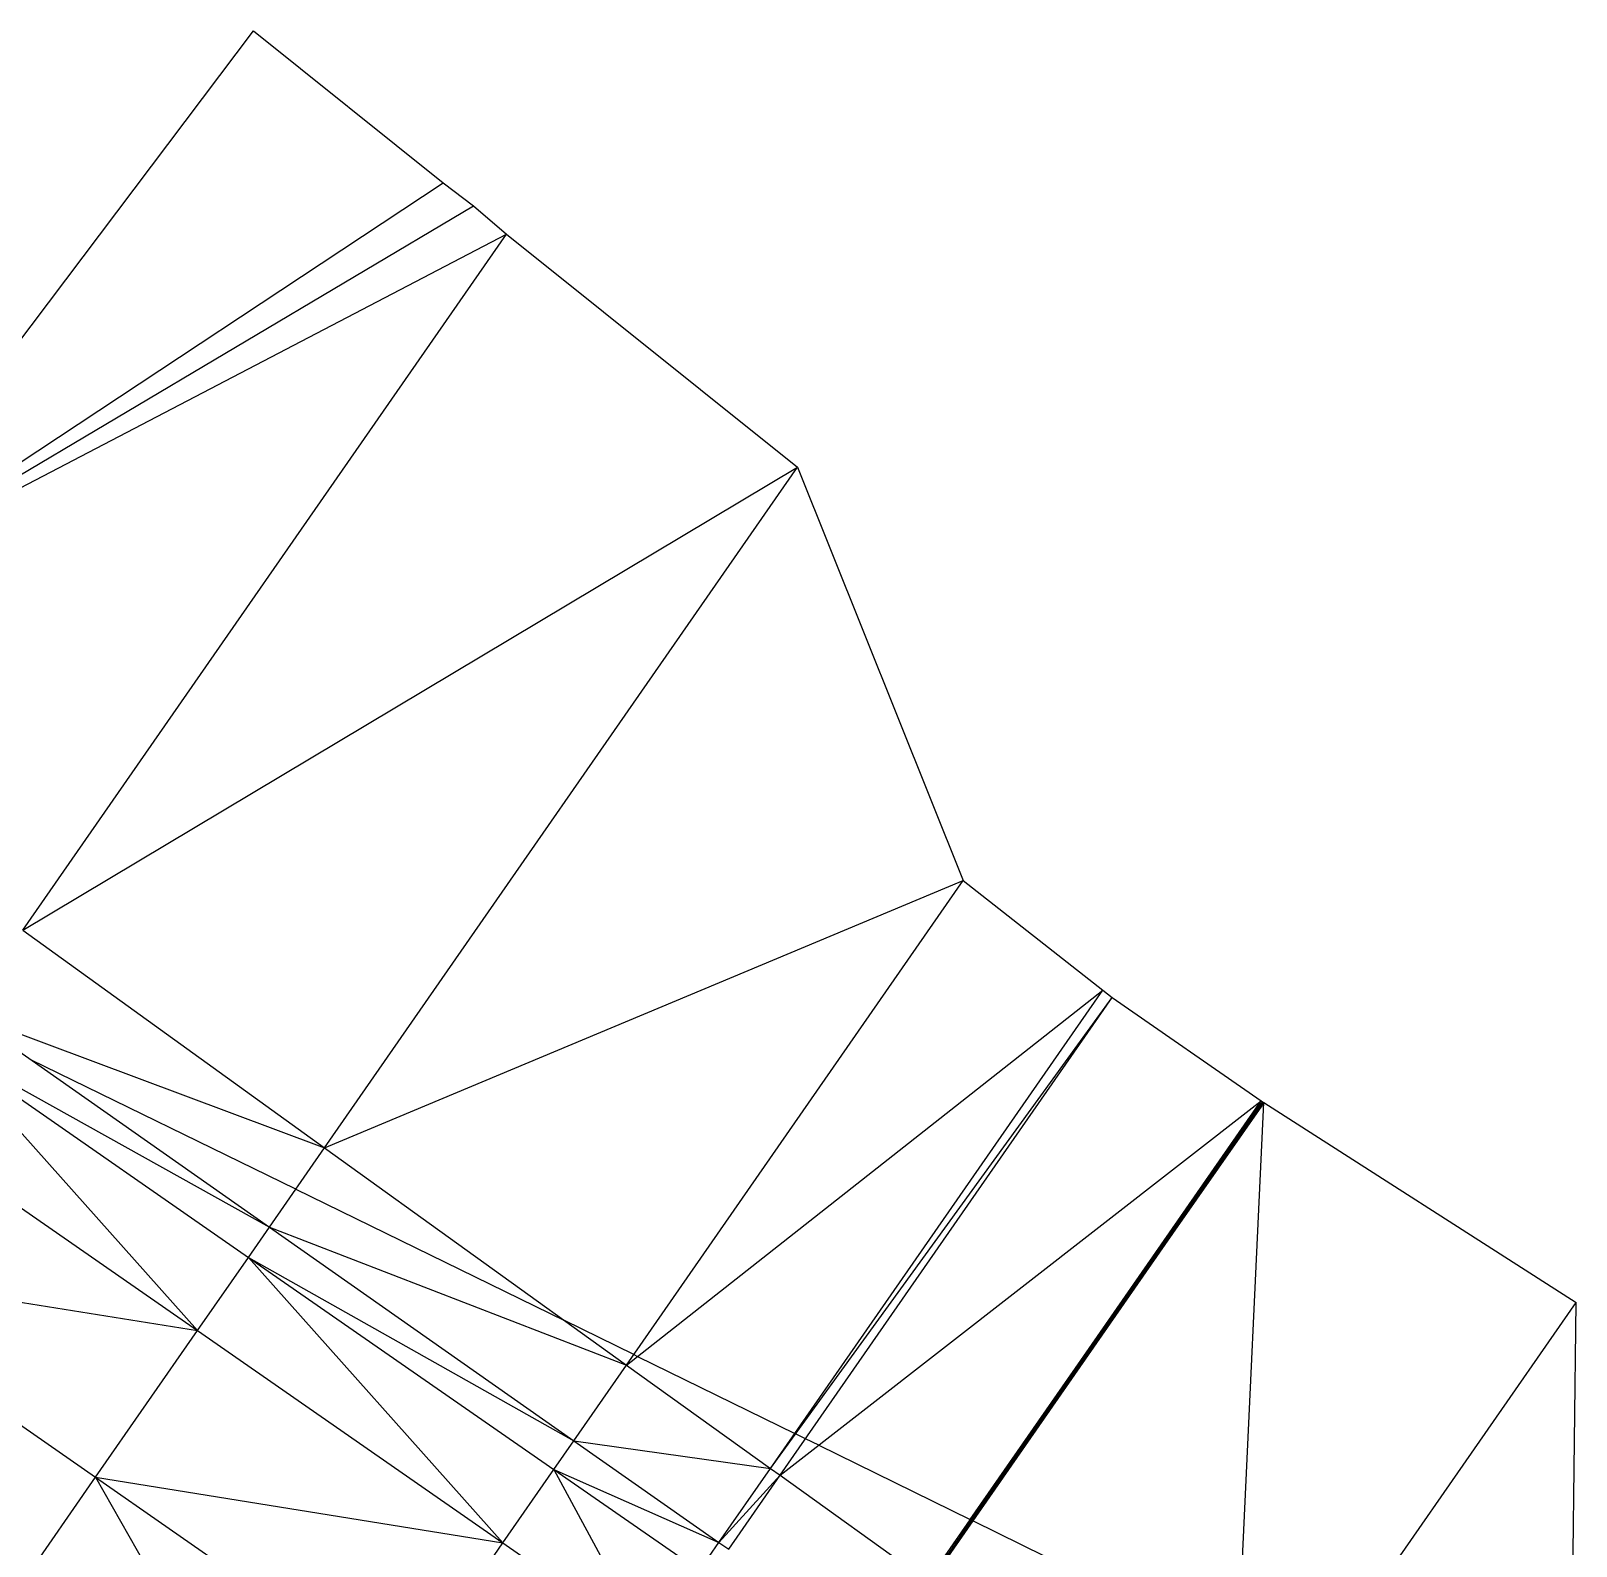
# Model space of a CAD drawing. Extents: x 2195426 to 2196998, y 328445 to 330532.
# Drawn here: x 2195743.1 to 2195846.9, y 329562.3 to 329664.2 of the extents above; entities that cross this region are included whole.
import ezdxf

# ---------------------------------------------------------------- set-up
doc = ezdxf.new("R2010")
doc.units = 0
for name, color, linetype in [('LS-CUTFILL', 5, 'CONTINUOUS'), ('LS-TIN-BOTTOM', 1, 'CONTINUOUS'), ('LS-TIN-TOP', 3, 'CONTINUOUS')]:
    doc.layers.add(name, color=color, linetype=linetype)

msp = doc.modelspace()

# ---------------------------------------------------------------- linework, layer by layer
at = {"layer": 'LS-CUTFILL'}
for p, q in [((2195743.061233, 329595.034401), (2195743.061214, 329595.03441)), ((2195760.862328, 329586.336101), (2195743.061233, 329595.034401)), ((2195803.326217, 329559.999788), (2195825.825077, 329592.204704)), ((2195806.193603, 329564.126499), (2195825.663826, 329592.147899)), ((2195825.909739, 329592.151285), (2195810.720486, 329570.409348)), ((2195760.862328, 329586.336101), (2195760.862346, 329586.336093)), ((2195760.862346, 329586.336093), (2195778.929449, 329577.507133)), ((2195778.929449, 329577.507133), (2195778.929521, 329577.507098)), ((2195783.583244, 329575.223239), (2195778.929521, 329577.507098)), ((2195783.583248, 329575.223237), (2195783.583244, 329575.223239)), ((2195783.583248, 329575.223237), (2195783.834726, 329575.099825)), ((2195783.834729, 329575.099823), (2195794.392956, 329569.917818)), ((2195794.392956, 329569.917818), (2195794.392969, 329569.917811)), ((2195794.446249, 329569.89166), (2195794.392969, 329569.917811)), ((2195794.446249, 329569.89166), (2195794.446261, 329569.891654)), ((2195795.120206, 329569.561459), (2195794.446261, 329569.891654)), ((2195795.120206, 329569.561459), (2195795.120231, 329569.561447)), ((2195796.009208, 329569.12514), (2195795.120231, 329569.561447)), ((2195796.009208, 329569.12514), (2195796.009235, 329569.125127)), ((2195796.009235, 329569.125127), (2195806.193582, 329564.126509)), ((2195803.501597, 329559.901693), (2195806.375457, 329564.037747)), ((2195806.205204, 329564.120815), (2195806.193603, 329564.126499)), ((2195806.284571, 329564.082168), (2195806.205224, 329564.120805)), ((2195806.375457, 329564.037747), (2195806.296236, 329564.076453)), ((2195806.375471, 329564.03774), (2195824.202239, 329555.288931))]:
    msp.add_line(p, q, dxfattribs=at)
at = {"layer": 'LS-TIN-BOTTOM'}
for p, q in [((2195730.0192, 329627.0445, 1181.6943), (2195758.0186, 329664.1887, 1176.9194)), ((2195758.0186, 329664.1887, 1176.9194), (2195770.7652, 329653.9854, 1177.5909)), ((2195730.0192, 329627.0445, 1181.6943), (2195770.7652, 329653.9854, 1177.5909)), ((2195770.7652, 329653.9854, 1177.5909), (2195772.8079, 329652.42, 1177.7047)), ((2195730.0192, 329627.0445, 1181.6943), (2195772.8079, 329652.42, 1177.7047)), ((2195772.8079, 329652.42, 1177.7047), (2195775.0222, 329650.5274, 1177.851)), ((2195730.0192, 329627.0445, 1181.6943), (2195775.0222, 329650.5274, 1177.851)), ((2195742.5202, 329603.7509, 1189.243), (2195775.0222, 329650.5274, 1177.851)), ((2195775.0222, 329650.5274, 1177.851), (2195794.586, 329634.8709, 1178.9506)), ((2195742.5202, 329603.7509, 1189.243), (2195794.586, 329634.8709, 1178.9506)), ((2195762.7935, 329589.1154, 1190.0939), (2195794.586, 329634.8709, 1178.9506)), ((2195794.586, 329634.8709, 1178.9506), (2195805.7157, 329607.076, 1183.0064)), ((2195762.7935, 329589.1154, 1190.0939), (2195805.7157, 329607.076, 1183.0064)), ((2195783.0903, 329574.5138, 1190.9366), (2195805.7157, 329607.076, 1183.0064)), ((2195805.7157, 329607.076, 1183.0064), (2195815.0896, 329599.7042, 1183.5097)), ((2195742.5202, 329603.7509, 1189.243), (2195762.7935, 329589.1154, 1190.0939)), ((2195783.0903, 329574.5138, 1190.9366), (2195815.0896, 329599.7042, 1183.5097)), ((2195792.7626, 329567.5714, 1191.3354), (2195815.0896, 329599.7042, 1183.5097)), ((2195815.0896, 329599.7042, 1183.5097), (2195815.7287, 329599.221, 1183.5405)), ((2195792.7626, 329567.5714, 1191.3354), (2195815.7287, 329599.221, 1183.5405)), ((2195793.4132, 329567.1047, 1191.3621), (2195815.7287, 329599.221, 1183.5405)), ((2195815.7287, 329599.221, 1183.5405), (2195825.7495, 329592.2712, 1183.9096)), ((2195738.627, 329598.1479, 1190.5934), (2195759.0874, 329583.7816, 1191.3796)), ((2195738.627, 329598.1479, 1190.5934), (2195762.7935, 329589.1154, 1190.0939)), ((2195737.1495, 329596.0214, 1191.1061), (2195754.2563, 329576.8288, 1192.0915)), ((2195737.1495, 329596.0214, 1191.1061), (2195757.68, 329581.7561, 1191.868)), ((2195737.1495, 329596.0214, 1191.1061), (2195759.0874, 329583.7816, 1191.3796)), ((2195793.4132, 329567.1047, 1191.3621), (2195825.7495, 329592.2712, 1183.9096)), ((2195803.3262, 329559.9998, 1191.769), (2195825.7495, 329592.2712, 1183.9096)), ((2195803.3262, 329559.9998, 1191.769), (2195825.8323, 329592.2151, 1183.9124)), ((2195803.4075, 329559.9415, 1191.7723), (2195825.8323, 329592.2151, 1183.9124)), ((2195803.4075, 329559.9415, 1191.7723), (2195825.9151, 329592.159, 1183.9152)), ((2195803.4888, 329559.8833, 1191.7756), (2195825.9151, 329592.159, 1183.9152)), ((2195823.7426, 329545.395, 1192.6018), (2195825.9151, 329592.159, 1183.9152)), ((2195825.7495, 329592.2712, 1183.9096), (2195825.8323, 329592.2151, 1183.9124)), ((2195825.8323, 329592.2151, 1183.9124), (2195825.9151, 329592.159, 1183.9152)), ((2195825.9151, 329592.159, 1183.9152), (2195846.9031, 329578.7273, 1184.484)), ((2195733.7258, 329591.0941, 1191.3829), (2195754.2563, 329576.8288, 1192.0915)), ((2195759.0874, 329583.7816, 1191.3796), (2195762.7935, 329589.1154, 1190.0939)), ((2195762.7935, 329589.1154, 1190.0939), (2195783.0903, 329574.5138, 1190.9366)), ((2195757.68, 329581.7561, 1191.868), (2195759.0874, 329583.7816, 1191.3796)), ((2195759.0874, 329583.7816, 1191.3796), (2195779.554, 329569.4244, 1192.1636)), ((2195759.0874, 329583.7816, 1191.3796), (2195783.0903, 329574.5138, 1190.9366)), ((2195754.2563, 329576.8288, 1192.0915), (2195757.68, 329581.7561, 1191.868)), ((2195757.68, 329581.7561, 1191.868), (2195774.7868, 329562.5634, 1192.8)), ((2195757.68, 329581.7561, 1191.868), (2195779.554, 329569.4244, 1192.1636)), ((2195757.68, 329581.7561, 1191.868), (2195778.2104, 329567.4908, 1192.6298)), ((2195726.8784, 329581.2394, 1191.6476), (2195754.2563, 329576.8288, 1192.0915)), ((2195726.8784, 329581.2394, 1191.6476), (2195747.4089, 329566.974, 1192.2499)), ((2195823.7426, 329545.395, 1192.6018), (2195846.9031, 329578.7273, 1184.484)), ((2195846.3855, 329534.1698, 1193.4359), (2195846.9031, 329578.7273, 1184.484)), ((2195747.4089, 329566.974, 1192.2499), (2195754.2563, 329576.8288, 1192.0915)), ((2195754.2563, 329576.8288, 1192.0915), (2195774.7868, 329562.5634, 1192.8)), ((2195779.554, 329569.4244, 1192.1636), (2195783.0903, 329574.5138, 1190.9366)), ((2195783.0903, 329574.5138, 1190.9366), (2195792.7626, 329567.5714, 1191.3354)), ((2195778.2104, 329567.4908, 1192.6298), (2195779.554, 329569.4244, 1192.1636)), ((2195779.554, 329569.4244, 1192.1636), (2195789.3018, 329562.5906, 1192.5362)), ((2195779.554, 329569.4244, 1192.1636), (2195792.7626, 329567.5714, 1191.3354)), ((2195774.7868, 329562.5634, 1192.8), (2195778.2104, 329567.4908, 1192.6298)), ((2195778.2104, 329567.4908, 1192.6298), (2195784.563, 329555.7706, 1193.1374)), ((2195778.2104, 329567.4908, 1192.6298), (2195787.9866, 329560.6979, 1192.9926)), ((2195778.2104, 329567.4908, 1192.6298), (2195789.3018, 329562.5906, 1192.5362)), ((2195789.3018, 329562.5906, 1192.5362), (2195792.7626, 329567.5714, 1191.3354)), ((2195792.7626, 329567.5714, 1191.3354), (2195793.4132, 329567.1047, 1191.3621)), ((2195740.5616, 329557.1195, 1192.4084), (2195747.4089, 329566.974, 1192.2499)), ((2195747.4089, 329566.974, 1192.2499), (2195761.0921, 329542.8542, 1192.9046)), ((2195747.4089, 329566.974, 1192.2499), (2195774.7868, 329562.5634, 1192.8)), ((2195747.4089, 329566.974, 1192.2499), (2195767.9394, 329552.7087, 1192.8523)), ((2195789.3018, 329562.5906, 1192.5362), (2195793.4132, 329567.1047, 1191.3621)), ((2195789.9573, 329562.1311, 1192.5613), (2195793.4132, 329567.1047, 1191.3621)), ((2195793.4132, 329567.1047, 1191.3621), (2195803.3262, 329559.9998, 1191.769)), ((2195767.9394, 329552.7087, 1192.8523), (2195774.7868, 329562.5634, 1192.8)), ((2195774.7868, 329562.5634, 1192.8), (2195784.563, 329555.7706, 1193.1374)), ((2195787.9866, 329560.6979, 1192.9926), (2195789.3018, 329562.5906, 1192.5362)), ((2195789.3018, 329562.5906, 1192.5362), (2195789.9573, 329562.1311, 1192.5613))]:
    msp.add_line(p, q, dxfattribs=at)
at = {"layer": 'LS-TIN-TOP'}
for p, q in [((2195730.019234, 329627.044549, 1175.647904), (2195758.018629, 329664.188689, 1167.68978)), ((2195758.018629, 329664.188689, 1167.68978), (2195770.765183, 329653.985376, 1168.808856)), ((2195730.019234, 329627.044549, 1175.647904), (2195770.765183, 329653.985376, 1168.808856)), ((2195770.765183, 329653.985376, 1168.808856), (2195772.807937, 329652.419989, 1168.998512)), ((2195730.019234, 329627.044549, 1175.647904), (2195772.807937, 329652.419989, 1168.998512)), ((2195772.807937, 329652.419989, 1168.998512), (2195775.022197, 329650.527388, 1169.242417)), ((2195730.019234, 329627.044549, 1175.647904), (2195775.022197, 329650.527388, 1169.242417)), ((2195742.520242, 329603.750934, 1188.229002), (2195775.022197, 329650.527388, 1169.242417)), ((2195775.022197, 329650.527388, 1169.242417), (2195794.586018, 329634.870862, 1171.075047)), ((2195742.520242, 329603.750934, 1188.229002), (2195794.586018, 329634.870862, 1171.075047)), ((2195762.793519, 329589.11545, 1189.647191), (2195794.586018, 329634.870862, 1171.075047)), ((2195794.586018, 329634.870862, 1171.075047), (2195805.715708, 329607.076028, 1177.83476)), ((2195762.793519, 329589.11545, 1189.647191), (2195805.715708, 329607.076028, 1177.83476)), ((2195783.090306, 329574.5138, 1191.051784), (2195805.715708, 329607.076028, 1177.83476)), ((2195805.715708, 329607.076028, 1177.83476), (2195815.089615, 329599.70422, 1178.673634)), ((2195742.520242, 329603.750934, 1188.229002), (2195762.793519, 329589.11545, 1189.647191)), ((2195783.090306, 329574.5138, 1191.051784), (2195815.089615, 329599.70422, 1178.673634)), ((2195792.762562, 329567.571373, 1191.716372), (2195815.089615, 329599.70422, 1178.673634)), ((2195815.089615, 329599.70422, 1178.673634), (2195815.728746, 329599.221042, 1178.724945)), ((2195792.762562, 329567.571373, 1191.716372), (2195815.728746, 329599.221042, 1178.724945)), ((2195793.413178, 329567.104724, 1191.760974), (2195815.728746, 329599.221042, 1178.724945)), ((2195815.728746, 329599.221042, 1178.724945), (2195825.749534, 329592.271178, 1179.34004)), ((2195738.627031, 329598.147869, 1190.479809), (2195759.087403, 329583.781648, 1191.790144)), ((2195738.627031, 329598.147869, 1190.479809), (2195762.793519, 329589.11545, 1189.647191)), ((2195737.149476, 329596.021388, 1191.334317), (2195754.256284, 329576.828756, 1192.976491)), ((2195737.149476, 329596.021388, 1191.334317), (2195757.67996, 329581.756072, 1192.604105)), ((2195737.149476, 329596.021388, 1191.334317), (2195759.087403, 329583.781648, 1191.790144)), ((2195793.413178, 329567.104724, 1191.760974), (2195825.749534, 329592.271178, 1179.34004)), ((2195803.326215, 329559.999786, 1192.439013), (2195825.749534, 329592.271178, 1179.34004)), ((2195803.326215, 329559.999786, 1192.439013), (2195825.832331, 329592.215089, 1179.344718)), ((2195803.407521, 329559.94155, 1192.444563), (2195825.832331, 329592.215089, 1179.344718)), ((2195803.407521, 329559.94155, 1192.444563), (2195825.915129, 329592.159, 1179.349396)), ((2195803.488827, 329559.883315, 1192.450112), (2195825.915129, 329592.159, 1179.349396)), ((2195823.742597, 329545.395005, 1193.827012), (2195825.915129, 329592.159, 1179.349396)), ((2195825.749534, 329592.271178, 1179.34004), (2195825.832331, 329592.215089, 1179.344718)), ((2195825.832331, 329592.215089, 1179.344718), (2195825.915129, 329592.159, 1179.349396)), ((2195825.915129, 329592.159, 1179.349396), (2195846.903067, 329578.727297, 1180.297419)), ((2195733.7258, 329591.094072, 1191.795554), (2195754.256284, 329576.828756, 1192.976491)), ((2195759.087403, 329583.781648, 1191.790144), (2195762.793519, 329589.11545, 1189.647191)), ((2195762.793519, 329589.11545, 1189.647191), (2195783.090306, 329574.5138, 1191.051784)), ((2195757.67996, 329581.756072, 1192.604105), (2195759.087403, 329583.781648, 1191.790144)), ((2195759.087403, 329583.781648, 1191.790144), (2195779.553997, 329569.424383, 1193.096776)), ((2195759.087403, 329583.781648, 1191.790144), (2195783.090306, 329574.5138, 1191.051784)), ((2195754.256284, 329576.828756, 1192.976491), (2195757.67996, 329581.756072, 1192.604105)), ((2195757.67996, 329581.756072, 1192.604105), (2195774.786768, 329562.563441, 1194.157428)), ((2195757.67996, 329581.756072, 1192.604105), (2195779.553997, 329569.424383, 1193.096776)), ((2195757.67996, 329581.756072, 1192.604105), (2195778.210444, 329567.490757, 1193.873787)), ((2195726.878392, 329581.239357, 1192.236676), (2195754.256284, 329576.828756, 1192.976491)), ((2195726.878392, 329581.239357, 1192.236676), (2195747.408876, 329566.974042, 1193.240611)), ((2195823.742597, 329545.395005, 1193.827012), (2195846.903067, 329578.727297, 1180.297419)), ((2195846.38548, 329534.169831, 1195.217288), (2195846.903067, 329578.727297, 1180.297419)), ((2195747.408876, 329566.974042, 1193.240611), (2195754.256284, 329576.828756, 1192.976491)), ((2195754.256284, 329576.828756, 1192.976491), (2195774.786768, 329562.563441, 1194.157428)), ((2195779.553997, 329569.424383, 1193.096776), (2195783.090306, 329574.5138, 1191.051784)), ((2195783.090306, 329574.5138, 1191.051784), (2195792.762562, 329567.571373, 1191.716372)), ((2195778.210444, 329567.490757, 1193.873787), (2195779.553997, 329569.424383, 1193.096776)), ((2195779.553997, 329569.424383, 1193.096776), (2195789.30177, 329562.59064, 1193.717805)), ((2195779.553997, 329569.424383, 1193.096776), (2195792.762562, 329567.571373, 1191.716372)), ((2195774.786768, 329562.563441, 1194.157428), (2195778.210444, 329567.490757, 1193.873787)), ((2195778.210444, 329567.490757, 1193.873787), (2195784.562958, 329555.770594, 1194.719766)), ((2195778.210444, 329567.490757, 1193.873787), (2195787.986634, 329560.69791, 1194.478347)), ((2195778.210444, 329567.490757, 1193.873787), (2195789.30177, 329562.59064, 1193.717805)), ((2195789.30177, 329562.59064, 1193.717805), (2195792.762562, 329567.571373, 1191.716372)), ((2195792.762562, 329567.571373, 1191.716372), (2195793.413178, 329567.104724, 1191.760974)), ((2195740.561581, 329557.119492, 1193.504727), (2195747.408876, 329566.974042, 1193.240611)), ((2195747.408876, 329566.974042, 1193.240611), (2195761.092065, 329542.854176, 1194.331664)), ((2195747.408876, 329566.974042, 1193.240611), (2195774.786768, 329562.563441, 1194.157428)), ((2195747.408876, 329566.974042, 1193.240611), (2195767.93936, 329552.708726, 1194.244547)), ((2195789.30177, 329562.59064, 1193.717805), (2195793.413178, 329567.104724, 1191.760974)), ((2195789.957336, 329562.131115, 1193.759544), (2195793.413178, 329567.104724, 1191.760974)), ((2195793.413178, 329567.104724, 1191.760974), (2195803.326215, 329559.999786, 1192.439013)), ((2195767.93936, 329552.708726, 1194.244547), (2195774.786768, 329562.563441, 1194.157428)), ((2195774.786768, 329562.563441, 1194.157428), (2195784.562958, 329555.770594, 1194.719766)), ((2195787.986634, 329560.69791, 1194.478347), (2195789.30177, 329562.59064, 1193.717805)), ((2195789.30177, 329562.59064, 1193.717805), (2195789.957336, 329562.131115, 1193.759544))]:
    msp.add_line(p, q, dxfattribs=at)

doc.saveas('drawing.dxf')
